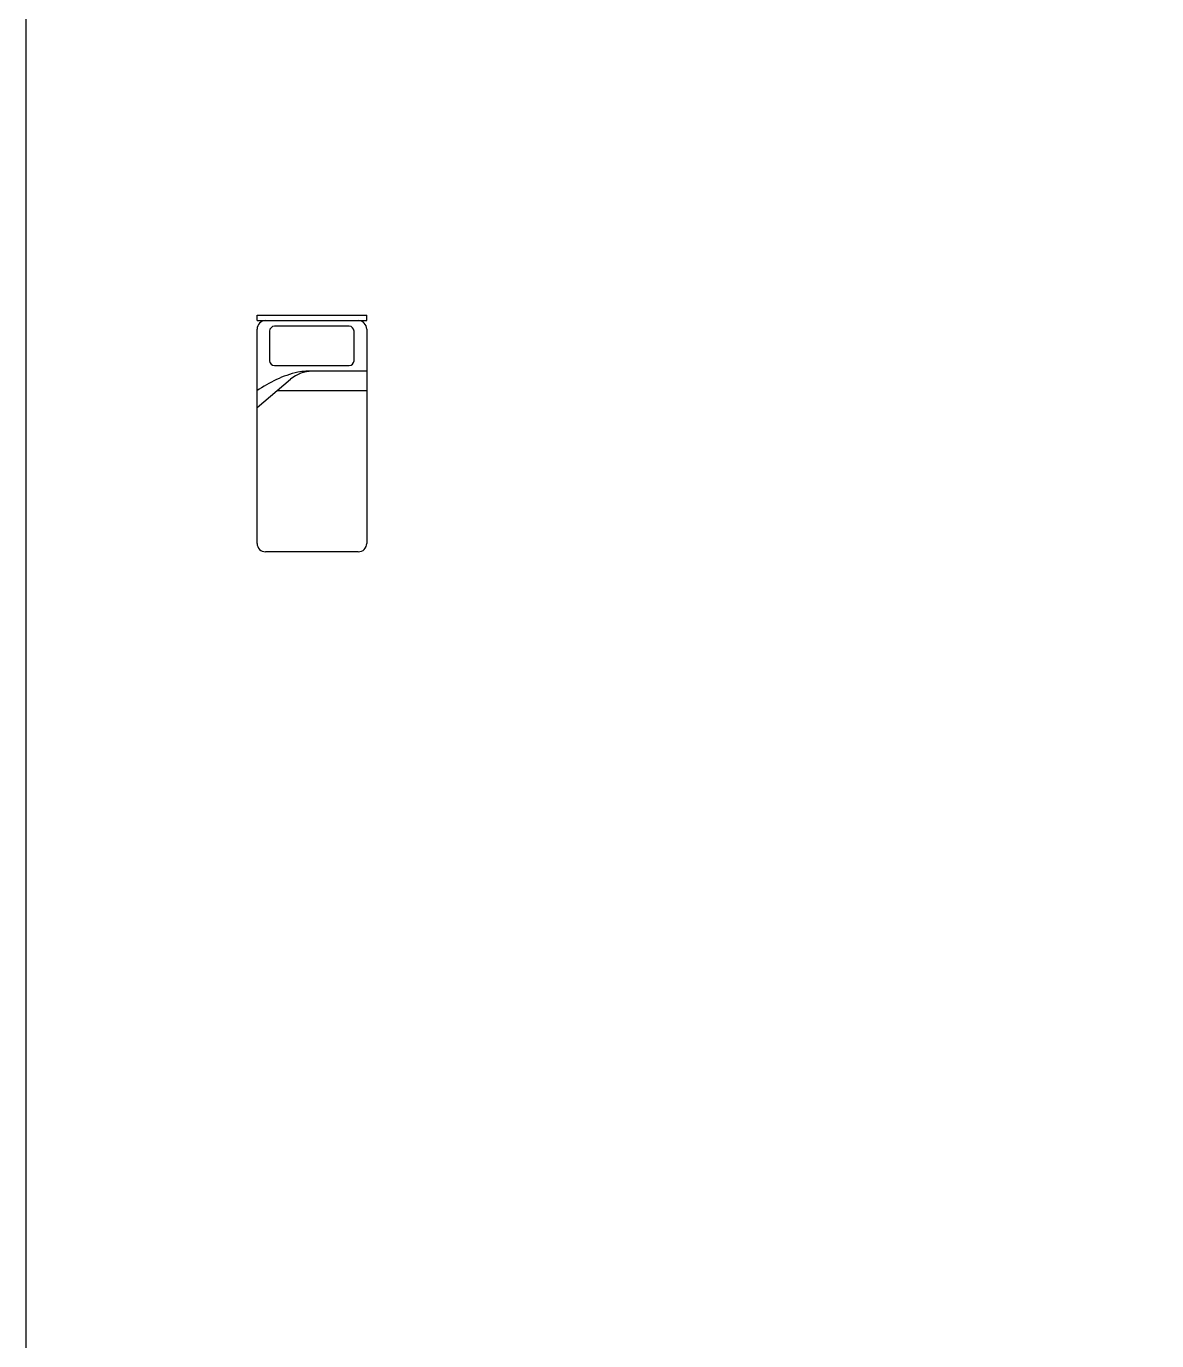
# Model space of a CAD drawing. Header units: inches. Extents: x -19338 to 11623, y -1285 to 3664.
# Drawn here: x 6768 to 7509, y 820 to 1682 of the extents above; entities that cross this region are included whole.
import ezdxf

# ---------------------------------------------------------------- set-up
doc = ezdxf.new("R2010")
doc.units = ezdxf.units.IN
doc.header["$MEASUREMENT"] = 0
doc.layers.get('0').update_dxf_attribs({"color": 18})

# ---------------------------------------------------------------- blocks, each defined once
blk = doc.blocks.new('A$C16782172')
at = {"linetype": 'ByBlock'}
for p, q in [((0, 1.936), (0.897, 1.936)), ((0, 1.89), (0, 1.936)), ((0.897, 1.89), (0.897, 1.936)), ((0, 1.89), (0.897, 1.89)), ((0.753, 1.844), (0.143, 1.844)), ((0, 0.069), (0, 1.821)), ((0.103, 1.804), (0.103, 1.562)), ((0.793, 1.562), (0.793, 1.804)), ((0.897, 1.821), (0.897, 0.069)), ((0.143, 1.522), (0.753, 1.522)), ((0, 1.18), (0.274, 1.411)), ((0.897, 1.476), (0.398, 1.476)), ((0.897, 1.315), (0.161, 1.315)), ((0.828, 0), (0.069, 0))]:
    blk.add_line(p, q, dxfattribs=at)
for centre, radius, start, end in [((0.069, 1.821), 0.069, 90, 180), ((0.143, 1.804), 0.04, 90, 180), ((0.753, 1.804), 0.04, 0, 90), ((0.828, 1.821), 0.069, 0, 90), ((0.143, 1.562), 0.04, 180, 270), ((0.753, 1.562), 0.04, 270, 0), ((0.55, 0.558), 0.936, 103.3928, 126.0202), ((0.452, 1.2), 0.276, 90, 130.1059), ((0.398, 1.2), 0.276, 90, 103.3928), ((0.069, 0.069), 0.069, 180, 270), ((0.828, 0.069), 0.069, 270, 0)]:
    blk.add_arc(centre, radius, start, end, dxfattribs=at)

msp = doc.modelspace()

# ---------------------------------------------------------------- linework, layer by layer
msp.add_lwpolyline([(6768.035, 3249.818), (11622.854, 3249.818), (11622.854, -707.747), (6768.035, -707.747)], close=True)

# ---------------------------------------------------------------- block references
at = {"xscale": 80.23092253712126, "yscale": 80.23092253712126, "zscale": 80.23092253712126}
msp.add_blockref('A$C16782172', (6919.369, 1336.989), dxfattribs=at)

doc.saveas('drawing.dxf')
